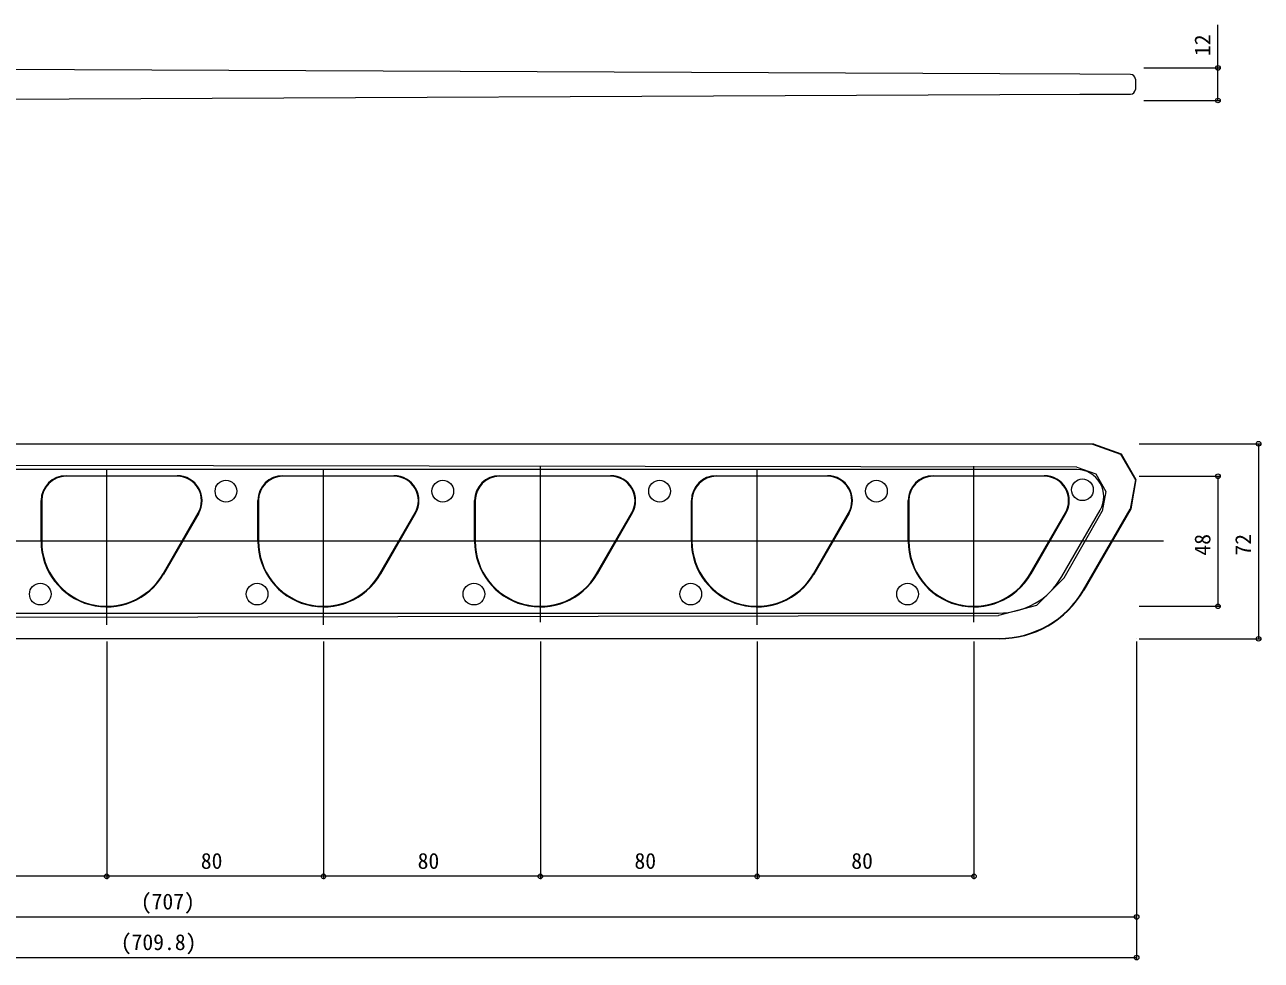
# Model space of a CAD drawing. Units: millimetres, scale not verified. Extents: x -1681 to -294, y -1188 to 1055.
# Drawn here: x -1265.3 to -809.1, y -246.8 to 98.6 of the extents above; entities that cross this region are included whole.
import ezdxf
from ezdxf.enums import TextEntityAlignment as Align

# ---------------------------------------------------------------- set-up
doc = ezdxf.new("R2010")
doc.units = ezdxf.units.MM
doc.header["$LTSCALE"] = 4
for name, color, linetype, lineweight in [('0-4_YKK_12', 2, 'Continuous', 9), ('0-5_YKK_13', 4, 'Continuous', 9), ('0-6_YKK_D', 6, 'Continuous', 9)]:
    doc.layers.add(name, color=color, linetype=linetype, lineweight=lineweight)
doc.styles.add('ＭＳ ゴシック', font='')
doc.styles.get('ＭＳ ゴシック').set_extended_font_data('MS Gothic')

msp = doc.modelspace()

# ---------------------------------------------------------------- linework, layer by layer
at = {"layer": '0-4_YKK_12'}
for p, q in [((-1235.052, -122.91), (-1235.052, -65.31)), ((-1155.052, -122.91), (-1155.052, -65.31)), ((-1075.052, -122.01), (-1075.052, -64.41)), ((-995.052, -123.01), (-995.052, -65.41)), ((-915.052, -122.01), (-915.052, -64.41)), ((-845.152, -92.11), (-1430.7, -92.11))]:
    msp.add_line(p, q, dxfattribs=at)
at = {"layer": '0-5_YKK_13'}
for p, q in [((-905.545, 80.455), (-1397.932, 82.604)), ((-875.986, 80.326), (-905.545, 80.455)), ((-857.307, 80.245), (-875.986, 80.326)), ((-855.516, 78.508), (-855.45, 76.604)), ((-855.45, 76.604), (-855.516, 74.7)), ((-1397.932, 70.604), (-905.545, 72.752)), ((-905.545, 72.752), (-875.986, 72.881)), ((-875.986, 72.881), (-857.307, 72.963)), ((-1465.379, -56.11), (-871.048, -56.11)), ((-871.272, -56.239), (-1397.552, -56.319)), ((-871.048, -56.11), (-871.272, -56.239)), ((-877.127, -64.707), (-1397.552, -63.881)), ((-877.127, -65.61), (-1340.492, -65.61)), ((-1250.052, -67.889), (-1209.071, -67.889)), ((-1209.071, -68.11), (-1250.052, -68.11)), ((-1170.052, -67.889), (-1129.071, -67.889)), ((-1129.071, -68.11), (-1170.052, -68.11)), ((-1090.1, -67.889), (-1049.119, -67.889)), ((-1049.119, -68.11), (-1090.1, -68.11)), ((-1010.1, -67.889), (-969.119, -67.889)), ((-969.119, -68.11), (-1010.1, -68.11)), ((-930.1, -67.889), (-889.119, -67.889)), ((-889.119, -68.11), (-930.1, -68.11)), ((-1259.272, -92.11), (-1259.272, -77.11)), ((-1259.052, -77.11), (-1259.052, -92.11)), ((-1179.272, -92.11), (-1179.272, -77.11)), ((-1179.052, -77.11), (-1179.052, -92.11)), ((-1099.321, -92.11), (-1099.321, -77.11)), ((-1099.1, -77.11), (-1099.1, -92.11)), ((-1019.321, -92.11), (-1019.321, -77.11)), ((-1019.1, -77.11), (-1019.1, -92.11)), ((-939.321, -92.11), (-939.321, -77.11)), ((-939.1, -77.11), (-939.1, -92.11)), ((-1214.267, -104.11), (-1201.277, -81.61)), ((-1201.086, -81.72), (-1214.076, -104.22)), ((-1134.267, -104.11), (-1121.277, -81.61)), ((-1121.086, -81.72), (-1134.076, -104.22)), ((-1054.316, -104.11), (-1041.325, -81.61)), ((-1041.134, -81.72), (-1054.125, -104.22)), ((-974.316, -104.11), (-961.325, -81.61)), ((-961.134, -81.72), (-974.125, -104.22)), ((-894.316, -104.11), (-881.325, -81.61)), ((-881.134, -81.72), (-894.125, -104.22)), ((-882.611, -105.11), (-868.466, -80.61)), ((-881.824, -105.565), (-867.698, -81.053)), ((-874.602, -109.978), (-857.42, -80.222)), ((-857.2, -80.095), (-874.529, -110.11)), ((-1259.003, -92.11), (-1259.224, -92.11)), ((-1179.003, -92.11), (-1179.224, -92.11)), ((-1099.052, -92.11), (-1099.272, -92.11)), ((-1019.052, -92.11), (-1019.272, -92.11)), ((-939.052, -92.11), (-939.272, -92.11)), ((-1214.267, -104.11), (-1214.076, -104.22)), ((-1134.267, -104.11), (-1134.076, -104.22)), ((-1054.316, -104.11), (-1054.125, -104.22)), ((-974.267, -104.11), (-974.076, -104.22)), ((-894.316, -104.11), (-894.125, -104.22)), ((-1366.473, -118.61), (-905.994, -118.61)), ((-1397.552, -120.339), (-905.994, -119.558)), ((-905.705, -128.11), (-1464.127, -128.11)), ((-1397.552, -127.9), (-905.783, -127.975))]:
    msp.add_line(p, q, dxfattribs=at)
for points in [[(-871.272, -56.239), (-860.982, -59.976), (-855.514, -69.444), (-857.42, -80.222), (-857.2, -80.095)], [(-871.048, -56.11), (-860.761, -59.848), (-855.294, -69.317), (-857.2, -80.095)], [(-877.127, -64.707), (-870.129, -67.264), (-866.407, -73.717), (-867.698, -81.053)], [(-881.824, -105.565), (-892.036, -115.797), (-905.994, -119.558)]]:
    msp.add_lwpolyline(points, dxfattribs=at)
for centre in [(-1191.052, -73.61), (-1111.052, -73.61), (-1031.052, -73.61), (-951.052, -73.61), (-875.052, -73.11), (-1259.552, -111.61), (-1179.552, -111.61), (-1099.552, -111.61), (-1019.552, -111.61), (-939.552, -111.61)]:
    msp.add_circle(centre, 4, dxfattribs=at)
for centre, radius, start, end in [((-857.315, 78.445), 1.8, 2.00008, 89.74998), ((-857.315, 74.763), 1.8, 270.25, 357.99998), ((-1250.052, -77.11), 9.22, 90, 180), ((-1250.052, -77.11), 9, 90, 180), ((-1209.071, -77.11), 9.22, 330, 90), ((-1209.071, -77.11), 9, 330, 90), ((-1170.052, -77.11), 9.22, 90, 180), ((-1170.052, -77.11), 9, 90, 180), ((-1129.071, -77.11), 9.22, 330, 90), ((-1129.071, -77.11), 9, 330, 90), ((-1090.1, -77.11), 9.22, 90, 180), ((-1090.1, -77.11), 9, 90, 180), ((-1049.119, -77.11), 9.22, 330, 90), ((-1049.119, -77.11), 9, 330, 90), ((-1010.1, -77.11), 9.22, 90, 180), ((-1010.1, -77.11), 9, 90, 180), ((-969.119, -77.11), 9.22, 330, 90), ((-969.119, -77.11), 9, 330, 90), ((-930.1, -77.11), 9.22, 90, 180), ((-930.1, -77.11), 9, 90, 180), ((-889.119, -77.11), 9.22, 330, 90), ((-889.119, -77.11), 9, 330, 90), ((-877.127, -75.61), 10, 330, 90), ((-1235.052, -92.11), 24.22, 180, 330), ((-1235.052, -92.11), 24, 180, 330), ((-1155.052, -92.11), 24.22, 180, 330), ((-1155.052, -92.11), 24, 180, 330), ((-1075.1, -92.11), 24.22, 180, 330), ((-1075.1, -92.11), 24, 180, 330), ((-995.1, -92.11), 24.22, 180, 330), ((-995.1, -92.11), 24, 180, 330), ((-915.1, -92.11), 24.22, 180, 330), ((-915.1, -92.11), 24, 180, 330), ((-905.994, -91.61), 27, 270, 330), ((-905.778, -91.975), 36, 269.99126, 329.99562), ((-905.705, -92.11), 36, 270, 330)]:
    msp.add_arc(centre, radius, start, end, dxfattribs=at)
at = {"layer": '0-6_YKK_D'}
for p, q in [((-825.052, 82.604), (-825.052, 98.564)), ((-852.439, 82.604), (-824.052, 82.604)), ((-825.052, 70.604), (-825.052, 82.604)), ((-852.439, 70.604), (-824.052, 70.604)), ((-854.052, -56.11), (-809.052, -56.11)), ((-810.052, -56.11), (-810.052, -128.11)), ((-854.052, -68.11), (-824.052, -68.11)), ((-825.052, -68.11), (-825.052, -116.11)), ((-854.052, -116.11), (-824.052, -116.11)), ((-1235.052, -129.11), (-1235.052, -216.768)), ((-1235.052, -129.11), (-1235.052, -216.768)), ((-1155.052, -129.11), (-1155.052, -216.768)), ((-1155.052, -129.11), (-1155.052, -216.768)), ((-1075.052, -129.11), (-1075.052, -216.768)), ((-1075.052, -129.11), (-1075.052, -216.768)), ((-995.052, -129.11), (-995.052, -216.768)), ((-995.052, -129.11), (-995.052, -216.768)), ((-915.052, -129.11), (-915.052, -216.768)), ((-855.052, -128.11), (-855.052, -128.099)), ((-855.052, -129.11), (-855.052, -231.768)), ((-854.052, -128.11), (-809.052, -128.11)), ((-855.052, -186.768), (-855.052, -246.768)), ((-1235.052, -215.768), (-1315.052, -215.768)), ((-1155.052, -215.768), (-1235.052, -215.768)), ((-1075.052, -215.768), (-1155.052, -215.768)), ((-995.052, -215.768), (-1075.052, -215.768)), ((-915.052, -215.768), (-995.052, -215.768)), ((-1562.052, -230.768), (-855.052, -230.768)), ((-1564.852, -245.768), (-855.052, -245.768))]:
    msp.add_line(p, q, dxfattribs=at)
for centre in [(-825.052, 82.604), (-825.052, 70.604), (-810.052, -56.11), (-825.052, -68.11), (-825.052, -116.11), (-810.052, -128.11), (-1235.052, -215.768), (-1235.052, -215.768), (-1155.052, -215.768), (-1155.052, -215.768), (-1075.052, -215.768), (-1075.052, -215.768), (-995.052, -215.768), (-995.052, -215.768), (-915.052, -215.768), (-855.052, -230.768), (-855.052, -245.768)]:
    msp.add_circle(centre, 0.85, dxfattribs=at)

# ---------------------------------------------------------------- texts
at = {"layer": '0-6_YKK_D', "color": 4, "style": 'ＭＳ ゴシック'}
for s, p in [('12', (-826.052, 87.004)), ('48', (-826.052, -97.39)), ('72', (-811.052, -97.39))]:
    msp.add_text(s, height=5.865, rotation=90, dxfattribs=at).set_placement(p, align=Align.BOTTOM_LEFT)
for s, p in [('80', (-1200.332, -214.768)), ('80', (-1120.332, -214.768)), ('80', (-1040.332, -214.768)), ('80', (-960.332, -214.768)), ('(707)', (-1222.472, -229.768)), ('(709.8)', (-1229.872, -244.768))]:
    msp.add_text(s, height=5.865, dxfattribs=at).set_placement(p, align=Align.BOTTOM_LEFT)

doc.saveas('drawing.dxf')
